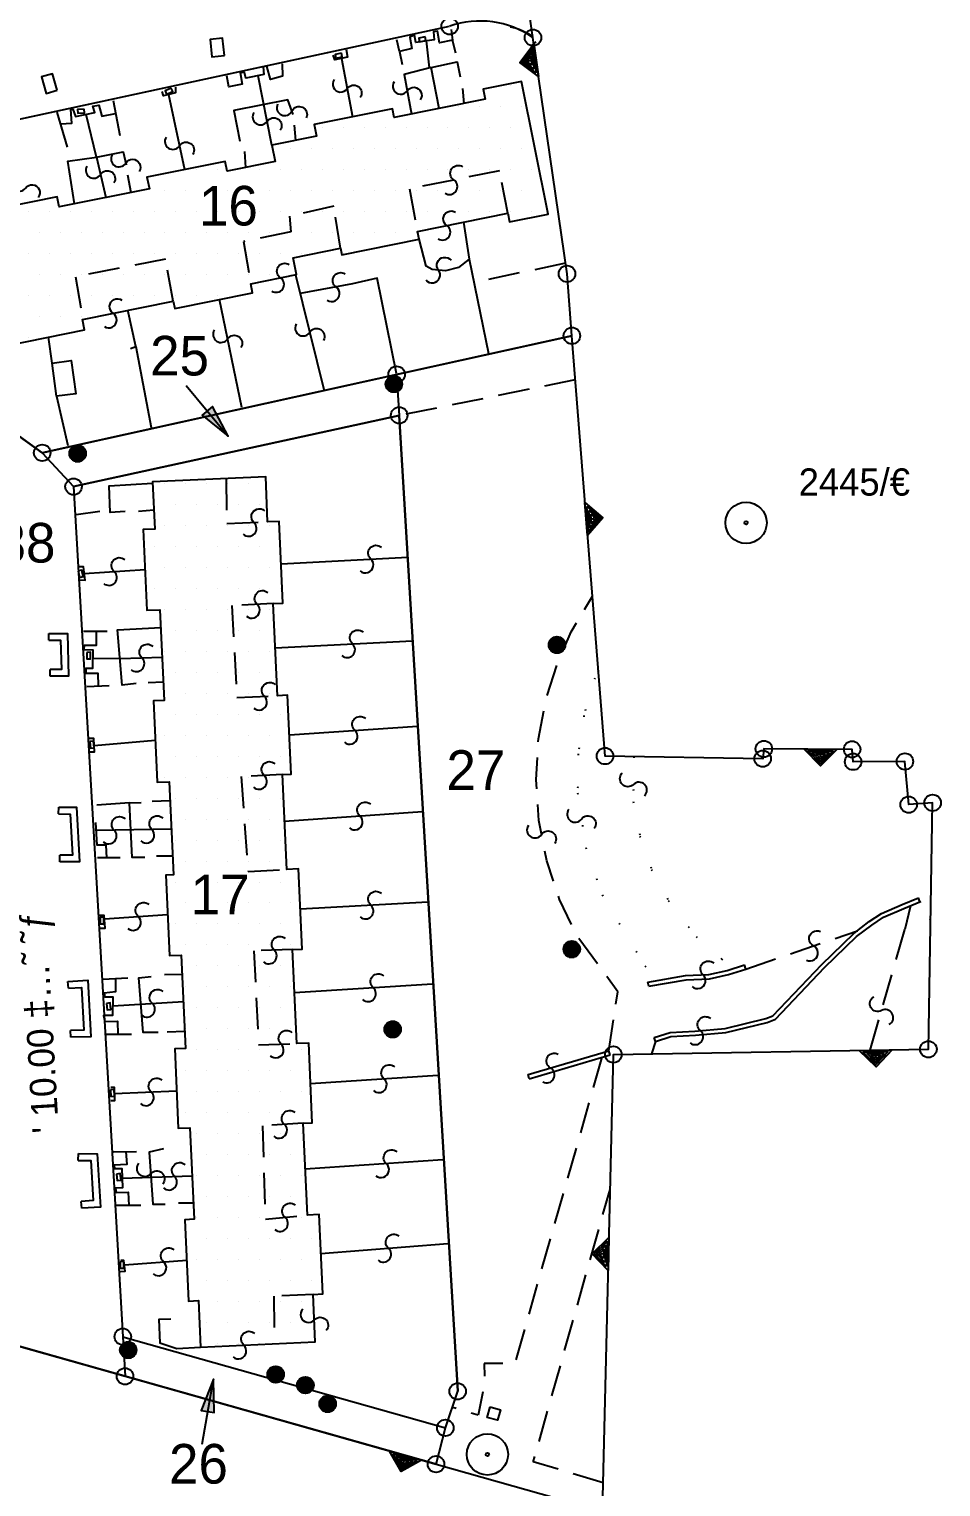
# Model space of a CAD drawing. Extents: x 160399 to 161261, y 619805 to 620526.
# Drawn here: x 160904.5 to 160973.5, y 620050.8 to 620161.2 of the extents above; entities that cross this region are included whole.
import ezdxf
from ezdxf.enums import TextEntityAlignment as Align

# ---------------------------------------------------------------- set-up
doc = ezdxf.new("R2010")
doc.units = 0
doc.header["$LTSCALE"] = 0.375
doc.header["$MEASUREMENT"] = 0
doc.linetypes.add('DOT', pattern=[6.35, 0, -6.35])
doc.linetypes.add('HIDDEN', pattern=[9.525, 6.35, -3.175])
doc.layers.get('0').update_dxf_attribs({"linetype": 'CONTINUOUS'})
for name, color, linetype in [('FNCP002', 251, 'CONTINUOUS'), ('NUMLOT', 1, 'CONTINUOUS'), ('PCLP001', 7, 'CONTINUOUS'), ('PCLP004', 7, 'CONTINUOUS'), ('PCLS001', 2, 'CONTINUOUS'), ('PCLS002', 2, 'CONTINUOUS'), ('PH-BLDH001', 3, 'CONTINUOUS'), ('PH-BLDP001', 3, 'CONTINUOUS'), ('PH-BLDP008', 3, 'CONTINUOUS'), ('PH-BLDP030', 3, 'HIDDEN'), ('PH-BORP000', 3, 'DOT'), ('PH-FNCP000', 3, 'CONTINUOUS'), ('PH-FNCP006', 3, 'CONTINUOUS'), ('PH-FNCP007', 3, 'CONTINUOUS'), ('PH-LGTS008', 3, 'CONTINUOUS'), ('PH-PHNS006', 3, 'CONTINUOUS'), ('PH-RODP023', 3, 'HIDDEN'), ('PH-RODP026', 3, 'HIDDEN'), ('PH-TREP000', 3, 'CONTINUOUS'), ('RODS001', 7, 'CONTINUOUS'), ('SRVS002', 6, 'CONTINUOUS'), ('SRVS007', 2, 'CONTINUOUS'), ('UD_PCLS008', 11, 'CONTINUOUS')]:
    doc.layers.add(name, color=color, linetype=linetype)
doc.styles.add('HEBTXT', font='hebtxt')

# ---------------------------------------------------------------- blocks, each defined once
blk = doc.blocks.new('*X21')
at = {"color": 0}
for p, q in [((160942.3375, 620156.875), (160942.3375, 620156.875)), ((160938.36875, 620155.2875), (160938.36875, 620155.2875)), ((160939.95625, 620155.2875), (160939.95625, 620155.2875)), ((160941.54375, 620155.2875), (160941.54375, 620155.2875)), ((160943.13125, 620155.2875), (160943.13125, 620155.2875)), ((160928.05, 620153.7), (160928.05, 620153.7)), ((160929.6375, 620153.7), (160929.6375, 620153.7)), ((160931.225, 620153.7), (160931.225, 620153.7)), ((160932.8125, 620153.7), (160932.8125, 620153.7)), ((160934.4, 620153.7), (160934.4, 620153.7)), ((160935.9875, 620153.7), (160935.9875, 620153.7)), ((160937.575, 620153.7), (160937.575, 620153.7)), ((160939.1625, 620153.7), (160939.1625, 620153.7)), ((160940.75, 620153.7), (160940.75, 620153.7)), ((160942.3375, 620153.7), (160942.3375, 620153.7)), ((160925.66875, 620152.1125), (160925.66875, 620152.1125)), ((160927.25625, 620152.1125), (160927.25625, 620152.1125)), ((160928.84375, 620152.1125), (160928.84375, 620152.1125)), ((160930.43125, 620152.1125), (160930.43125, 620152.1125)), ((160932.01875, 620152.1125), (160932.01875, 620152.1125)), ((160933.60625, 620152.1125), (160933.60625, 620152.1125)), ((160935.19375, 620152.1125), (160935.19375, 620152.1125)), ((160936.78125, 620152.1125), (160936.78125, 620152.1125)), ((160938.36875, 620152.1125), (160938.36875, 620152.1125)), ((160939.95625, 620152.1125), (160939.95625, 620152.1125)), ((160941.54375, 620152.1125), (160941.54375, 620152.1125)), ((160943.13125, 620152.1125), (160943.13125, 620152.1125)), ((160918.525, 620150.525), (160918.525, 620150.525)), ((160920.1125, 620150.525), (160920.1125, 620150.525)), ((160921.7, 620150.525), (160921.7, 620150.525)), ((160923.2875, 620150.525), (160923.2875, 620150.525)), ((160924.875, 620150.525), (160924.875, 620150.525)), ((160926.4625, 620150.525), (160926.4625, 620150.525)), ((160928.05, 620150.525), (160928.05, 620150.525)), ((160929.6375, 620150.525), (160929.6375, 620150.525)), ((160931.225, 620150.525), (160931.225, 620150.525)), ((160932.8125, 620150.525), (160932.8125, 620150.525)), ((160934.4, 620150.525), (160934.4, 620150.525)), ((160935.9875, 620150.525), (160935.9875, 620150.525)), ((160937.575, 620150.525), (160937.575, 620150.525)), ((160939.1625, 620150.525), (160939.1625, 620150.525)), ((160940.75, 620150.525), (160940.75, 620150.525)), ((160942.3375, 620150.525), (160942.3375, 620150.525)), ((160943.925, 620150.525), (160943.925, 620150.525)), ((160914.55625, 620148.9375), (160914.55625, 620148.9375)), ((160916.14375, 620148.9375), (160916.14375, 620148.9375)), ((160917.73125, 620148.9375), (160917.73125, 620148.9375)), ((160919.31875, 620148.9375), (160919.31875, 620148.9375)), ((160920.90625, 620148.9375), (160920.90625, 620148.9375)), ((160922.49375, 620148.9375), (160922.49375, 620148.9375)), ((160924.08125, 620148.9375), (160924.08125, 620148.9375)), ((160925.66875, 620148.9375), (160925.66875, 620148.9375)), ((160927.25625, 620148.9375), (160927.25625, 620148.9375)), ((160928.84375, 620148.9375), (160928.84375, 620148.9375)), ((160930.43125, 620148.9375), (160930.43125, 620148.9375)), ((160932.01875, 620148.9375), (160932.01875, 620148.9375)), ((160933.60625, 620148.9375), (160933.60625, 620148.9375)), ((160935.19375, 620148.9375), (160935.19375, 620148.9375)), ((160936.78125, 620148.9375), (160936.78125, 620148.9375)), ((160938.36875, 620148.9375), (160938.36875, 620148.9375)), ((160939.95625, 620148.9375), (160939.95625, 620148.9375)), ((160941.54375, 620148.9375), (160941.54375, 620148.9375)), ((160943.13125, 620148.9375), (160943.13125, 620148.9375)), ((160944.71875, 620148.9375), (160944.71875, 620148.9375)), ((160902.65, 620147.35), (160902.65, 620147.35)), ((160904.2375, 620147.35), (160904.2375, 620147.35)), ((160905.825, 620147.35), (160905.825, 620147.35)), ((160907.4125, 620147.35), (160907.4125, 620147.35)), ((160909, 620147.35), (160909, 620147.35)), ((160910.5875, 620147.35), (160910.5875, 620147.35)), ((160912.175, 620147.35), (160912.175, 620147.35)), ((160913.7625, 620147.35), (160913.7625, 620147.35)), ((160915.35, 620147.35), (160915.35, 620147.35)), ((160916.9375, 620147.35), (160916.9375, 620147.35)), ((160918.525, 620147.35), (160918.525, 620147.35)), ((160920.1125, 620147.35), (160920.1125, 620147.35)), ((160921.7, 620147.35), (160921.7, 620147.35)), ((160923.2875, 620147.35), (160923.2875, 620147.35)), ((160924.875, 620147.35), (160924.875, 620147.35)), ((160926.4625, 620147.35), (160926.4625, 620147.35)), ((160928.05, 620147.35), (160928.05, 620147.35)), ((160929.6375, 620147.35), (160929.6375, 620147.35)), ((160931.225, 620147.35), (160931.225, 620147.35)), ((160932.8125, 620147.35), (160932.8125, 620147.35)), ((160934.4, 620147.35), (160934.4, 620147.35)), ((160935.9875, 620147.35), (160935.9875, 620147.35)), ((160937.575, 620147.35), (160937.575, 620147.35)), ((160939.1625, 620147.35), (160939.1625, 620147.35)), ((160940.75, 620147.35), (160940.75, 620147.35)), ((160942.3375, 620147.35), (160942.3375, 620147.35)), ((160943.925, 620147.35), (160943.925, 620147.35)), ((160900.26875, 620145.7625), (160900.26875, 620145.7625)), ((160901.85625, 620145.7625), (160901.85625, 620145.7625)), ((160903.44375, 620145.7625), (160903.44375, 620145.7625)), ((160905.03125, 620145.7625), (160905.03125, 620145.7625)), ((160906.61875, 620145.7625), (160906.61875, 620145.7625)), ((160908.20625, 620145.7625), (160908.20625, 620145.7625)), ((160909.79375, 620145.7625), (160909.79375, 620145.7625)), ((160911.38125, 620145.7625), (160911.38125, 620145.7625)), ((160912.96875, 620145.7625), (160912.96875, 620145.7625)), ((160914.55625, 620145.7625), (160914.55625, 620145.7625)), ((160916.14375, 620145.7625), (160916.14375, 620145.7625)), ((160917.73125, 620145.7625), (160917.73125, 620145.7625)), ((160919.31875, 620145.7625), (160919.31875, 620145.7625)), ((160920.90625, 620145.7625), (160920.90625, 620145.7625)), ((160922.49375, 620145.7625), (160922.49375, 620145.7625)), ((160924.08125, 620145.7625), (160924.08125, 620145.7625)), ((160925.66875, 620145.7625), (160925.66875, 620145.7625)), ((160927.25625, 620145.7625), (160927.25625, 620145.7625)), ((160928.84375, 620145.7625), (160928.84375, 620145.7625)), ((160930.43125, 620145.7625), (160930.43125, 620145.7625)), ((160932.01875, 620145.7625), (160932.01875, 620145.7625)), ((160933.60625, 620145.7625), (160933.60625, 620145.7625)), ((160935.19375, 620145.7625), (160935.19375, 620145.7625)), ((160899.475, 620144.175), (160899.475, 620144.175)), ((160901.0625, 620144.175), (160901.0625, 620144.175)), ((160902.65, 620144.175), (160902.65, 620144.175)), ((160904.2375, 620144.175), (160904.2375, 620144.175)), ((160905.825, 620144.175), (160905.825, 620144.175)), ((160907.4125, 620144.175), (160907.4125, 620144.175)), ((160909, 620144.175), (160909, 620144.175)), ((160910.5875, 620144.175), (160910.5875, 620144.175)), ((160912.175, 620144.175), (160912.175, 620144.175)), ((160913.7625, 620144.175), (160913.7625, 620144.175)), ((160915.35, 620144.175), (160915.35, 620144.175)), ((160916.9375, 620144.175), (160916.9375, 620144.175)), ((160918.525, 620144.175), (160918.525, 620144.175)), ((160920.1125, 620144.175), (160920.1125, 620144.175)), ((160921.7, 620144.175), (160921.7, 620144.175)), ((160923.2875, 620144.175), (160923.2875, 620144.175)), ((160924.875, 620144.175), (160924.875, 620144.175)), ((160926.4625, 620144.175), (160926.4625, 620144.175)), ((160929.6375, 620144.175), (160929.6375, 620144.175)), ((160900.26875, 620142.5875), (160900.26875, 620142.5875)), ((160901.85625, 620142.5875), (160901.85625, 620142.5875)), ((160903.44375, 620142.5875), (160903.44375, 620142.5875)), ((160905.03125, 620142.5875), (160905.03125, 620142.5875)), ((160906.61875, 620142.5875), (160906.61875, 620142.5875)), ((160908.20625, 620142.5875), (160908.20625, 620142.5875)), ((160909.79375, 620142.5875), (160909.79375, 620142.5875)), ((160911.38125, 620142.5875), (160911.38125, 620142.5875)), ((160912.96875, 620142.5875), (160912.96875, 620142.5875)), ((160914.55625, 620142.5875), (160914.55625, 620142.5875)), ((160916.14375, 620142.5875), (160916.14375, 620142.5875)), ((160917.73125, 620142.5875), (160917.73125, 620142.5875)), ((160919.31875, 620142.5875), (160919.31875, 620142.5875)), ((160920.90625, 620142.5875), (160920.90625, 620142.5875)), ((160922.49375, 620142.5875), (160922.49375, 620142.5875)), ((160924.08125, 620142.5875), (160924.08125, 620142.5875)), ((160925.66875, 620142.5875), (160925.66875, 620142.5875)), ((160901.0625, 620141), (160901.0625, 620141)), ((160902.65, 620141), (160902.65, 620141)), ((160904.2375, 620141), (160904.2375, 620141)), ((160905.825, 620141), (160905.825, 620141)), ((160907.4125, 620141), (160907.4125, 620141)), ((160909, 620141), (160909, 620141)), ((160910.5875, 620141), (160910.5875, 620141)), ((160912.175, 620141), (160912.175, 620141)), ((160913.7625, 620141), (160913.7625, 620141)), ((160915.35, 620141), (160915.35, 620141)), ((160916.9375, 620141), (160916.9375, 620141)), ((160918.525, 620141), (160918.525, 620141)), ((160920.1125, 620141), (160920.1125, 620141)), ((160921.7, 620141), (160921.7, 620141)), ((160900.26875, 620139.4125), (160900.26875, 620139.4125)), ((160901.85625, 620139.4125), (160901.85625, 620139.4125)), ((160903.44375, 620139.4125), (160903.44375, 620139.4125)), ((160905.03125, 620139.4125), (160905.03125, 620139.4125)), ((160906.61875, 620139.4125), (160906.61875, 620139.4125)), ((160908.20625, 620139.4125), (160908.20625, 620139.4125)), ((160909.79375, 620139.4125), (160909.79375, 620139.4125)), ((160901.0625, 620137.825), (160901.0625, 620137.825)), ((160902.65, 620137.825), (160902.65, 620137.825)), ((160904.2375, 620137.825), (160904.2375, 620137.825)), ((160905.825, 620137.825), (160905.825, 620137.825))]:
    blk.add_line(p, q, dxfattribs=at)
blk = doc.blocks.new('*X20')
at = {"color": 0}
for p, q in [((160916.14375, 620126.7125), (160916.14375, 620126.7125)), ((160917.73125, 620126.7125), (160917.73125, 620126.7125)), ((160919.31875, 620126.7125), (160919.31875, 620126.7125)), ((160920.90625, 620126.7125), (160920.90625, 620126.7125)), ((160922.49375, 620126.7125), (160922.49375, 620126.7125)), ((160915.35, 620125.125), (160915.35, 620125.125)), ((160916.9375, 620125.125), (160916.9375, 620125.125)), ((160918.525, 620125.125), (160918.525, 620125.125)), ((160920.1125, 620125.125), (160920.1125, 620125.125)), ((160921.7, 620125.125), (160921.7, 620125.125)), ((160923.2875, 620125.125), (160923.2875, 620125.125)), ((160916.14375, 620123.5375), (160916.14375, 620123.5375)), ((160917.73125, 620123.5375), (160917.73125, 620123.5375)), ((160919.31875, 620123.5375), (160919.31875, 620123.5375)), ((160920.90625, 620123.5375), (160920.90625, 620123.5375)), ((160922.49375, 620123.5375), (160922.49375, 620123.5375)), ((160924.08125, 620123.5375), (160924.08125, 620123.5375)), ((160915.35, 620121.95), (160915.35, 620121.95)), ((160916.9375, 620121.95), (160916.9375, 620121.95)), ((160918.525, 620121.95), (160918.525, 620121.95)), ((160920.1125, 620121.95), (160920.1125, 620121.95)), ((160921.7, 620121.95), (160921.7, 620121.95)), ((160923.2875, 620121.95), (160923.2875, 620121.95)), ((160924.875, 620121.95), (160924.875, 620121.95)), ((160916.14375, 620120.3625), (160916.14375, 620120.3625)), ((160917.73125, 620120.3625), (160917.73125, 620120.3625)), ((160919.31875, 620120.3625), (160919.31875, 620120.3625)), ((160920.90625, 620120.3625), (160920.90625, 620120.3625)), ((160922.49375, 620120.3625), (160922.49375, 620120.3625)), ((160924.08125, 620120.3625), (160924.08125, 620120.3625)), ((160915.35, 620118.775), (160915.35, 620118.775)), ((160916.9375, 620118.775), (160916.9375, 620118.775)), ((160918.525, 620118.775), (160918.525, 620118.775)), ((160920.1125, 620118.775), (160920.1125, 620118.775)), ((160921.7, 620118.775), (160921.7, 620118.775)), ((160923.2875, 620118.775), (160923.2875, 620118.775)), ((160924.875, 620118.775), (160924.875, 620118.775)), ((160916.14375, 620117.1875), (160916.14375, 620117.1875)), ((160917.73125, 620117.1875), (160917.73125, 620117.1875)), ((160919.31875, 620117.1875), (160919.31875, 620117.1875)), ((160920.90625, 620117.1875), (160920.90625, 620117.1875)), ((160922.49375, 620117.1875), (160922.49375, 620117.1875)), ((160924.08125, 620117.1875), (160924.08125, 620117.1875)), ((160916.9375, 620115.6), (160916.9375, 620115.6)), ((160918.525, 620115.6), (160918.525, 620115.6)), ((160920.1125, 620115.6), (160920.1125, 620115.6)), ((160921.7, 620115.6), (160921.7, 620115.6)), ((160923.2875, 620115.6), (160923.2875, 620115.6)), ((160916.14375, 620114.0125), (160916.14375, 620114.0125)), ((160917.73125, 620114.0125), (160917.73125, 620114.0125)), ((160919.31875, 620114.0125), (160919.31875, 620114.0125)), ((160920.90625, 620114.0125), (160920.90625, 620114.0125)), ((160922.49375, 620114.0125), (160922.49375, 620114.0125)), ((160924.08125, 620114.0125), (160924.08125, 620114.0125)), ((160916.9375, 620112.425), (160916.9375, 620112.425)), ((160918.525, 620112.425), (160918.525, 620112.425)), ((160920.1125, 620112.425), (160920.1125, 620112.425)), ((160921.7, 620112.425), (160921.7, 620112.425)), ((160923.2875, 620112.425), (160923.2875, 620112.425)), ((160916.14375, 620110.8375), (160916.14375, 620110.8375)), ((160917.73125, 620110.8375), (160917.73125, 620110.8375)), ((160919.31875, 620110.8375), (160919.31875, 620110.8375)), ((160920.90625, 620110.8375), (160920.90625, 620110.8375)), ((160922.49375, 620110.8375), (160922.49375, 620110.8375)), ((160924.08125, 620110.8375), (160924.08125, 620110.8375)), ((160915.35, 620109.25), (160915.35, 620109.25)), ((160916.9375, 620109.25), (160916.9375, 620109.25)), ((160918.525, 620109.25), (160918.525, 620109.25)), ((160920.1125, 620109.25), (160920.1125, 620109.25)), ((160921.7, 620109.25), (160921.7, 620109.25)), ((160923.2875, 620109.25), (160923.2875, 620109.25)), ((160924.875, 620109.25), (160924.875, 620109.25)), ((160916.14375, 620107.6625), (160916.14375, 620107.6625)), ((160917.73125, 620107.6625), (160917.73125, 620107.6625)), ((160919.31875, 620107.6625), (160919.31875, 620107.6625)), ((160920.90625, 620107.6625), (160920.90625, 620107.6625)), ((160922.49375, 620107.6625), (160922.49375, 620107.6625)), ((160924.08125, 620107.6625), (160924.08125, 620107.6625)), ((160916.9375, 620106.075), (160916.9375, 620106.075)), ((160918.525, 620106.075), (160918.525, 620106.075)), ((160920.1125, 620106.075), (160920.1125, 620106.075)), ((160921.7, 620106.075), (160921.7, 620106.075)), ((160923.2875, 620106.075), (160923.2875, 620106.075)), ((160924.875, 620106.075), (160924.875, 620106.075)), ((160916.14375, 620104.4875), (160916.14375, 620104.4875)), ((160917.73125, 620104.4875), (160917.73125, 620104.4875)), ((160919.31875, 620104.4875), (160919.31875, 620104.4875)), ((160920.90625, 620104.4875), (160920.90625, 620104.4875)), ((160922.49375, 620104.4875), (160922.49375, 620104.4875)), ((160924.08125, 620104.4875), (160924.08125, 620104.4875)), ((160916.9375, 620102.9), (160916.9375, 620102.9)), ((160918.525, 620102.9), (160918.525, 620102.9)), ((160920.1125, 620102.9), (160920.1125, 620102.9)), ((160921.7, 620102.9), (160921.7, 620102.9)), ((160923.2875, 620102.9), (160923.2875, 620102.9)), ((160924.875, 620102.9), (160924.875, 620102.9)), ((160917.73125, 620101.3125), (160917.73125, 620101.3125)), ((160919.31875, 620101.3125), (160919.31875, 620101.3125)), ((160920.90625, 620101.3125), (160920.90625, 620101.3125)), ((160922.49375, 620101.3125), (160922.49375, 620101.3125)), ((160924.08125, 620101.3125), (160924.08125, 620101.3125)), ((160916.9375, 620099.725), (160916.9375, 620099.725)), ((160918.525, 620099.725), (160918.525, 620099.725)), ((160920.1125, 620099.725), (160920.1125, 620099.725)), ((160921.7, 620099.725), (160921.7, 620099.725)), ((160923.2875, 620099.725), (160923.2875, 620099.725)), ((160924.875, 620099.725), (160924.875, 620099.725)), ((160917.73125, 620098.1375), (160917.73125, 620098.1375)), ((160919.31875, 620098.1375), (160919.31875, 620098.1375)), ((160920.90625, 620098.1375), (160920.90625, 620098.1375)), ((160922.49375, 620098.1375), (160922.49375, 620098.1375)), ((160924.08125, 620098.1375), (160924.08125, 620098.1375)), ((160916.9375, 620096.55), (160916.9375, 620096.55)), ((160918.525, 620096.55), (160918.525, 620096.55)), ((160920.1125, 620096.55), (160920.1125, 620096.55)), ((160921.7, 620096.55), (160921.7, 620096.55)), ((160923.2875, 620096.55), (160923.2875, 620096.55)), ((160924.875, 620096.55), (160924.875, 620096.55)), ((160917.73125, 620094.9625), (160917.73125, 620094.9625)), ((160919.31875, 620094.9625), (160919.31875, 620094.9625)), ((160920.90625, 620094.9625), (160920.90625, 620094.9625)), ((160922.49375, 620094.9625), (160922.49375, 620094.9625)), ((160924.08125, 620094.9625), (160924.08125, 620094.9625)), ((160925.66875, 620094.9625), (160925.66875, 620094.9625)), ((160916.9375, 620093.375), (160916.9375, 620093.375)), ((160918.525, 620093.375), (160918.525, 620093.375)), ((160920.1125, 620093.375), (160920.1125, 620093.375)), ((160921.7, 620093.375), (160921.7, 620093.375)), ((160923.2875, 620093.375), (160923.2875, 620093.375)), ((160924.875, 620093.375), (160924.875, 620093.375)), ((160917.73125, 620091.7875), (160917.73125, 620091.7875)), ((160919.31875, 620091.7875), (160919.31875, 620091.7875)), ((160920.90625, 620091.7875), (160920.90625, 620091.7875)), ((160922.49375, 620091.7875), (160922.49375, 620091.7875)), ((160924.08125, 620091.7875), (160924.08125, 620091.7875)), ((160925.66875, 620091.7875), (160925.66875, 620091.7875)), ((160918.525, 620090.2), (160918.525, 620090.2)), ((160920.1125, 620090.2), (160920.1125, 620090.2)), ((160921.7, 620090.2), (160921.7, 620090.2)), ((160923.2875, 620090.2), (160923.2875, 620090.2)), ((160924.875, 620090.2), (160924.875, 620090.2)), ((160917.73125, 620088.6125), (160917.73125, 620088.6125)), ((160919.31875, 620088.6125), (160919.31875, 620088.6125)), ((160920.90625, 620088.6125), (160920.90625, 620088.6125)), ((160922.49375, 620088.6125), (160922.49375, 620088.6125)), ((160924.08125, 620088.6125), (160924.08125, 620088.6125)), ((160925.66875, 620088.6125), (160925.66875, 620088.6125)), ((160918.525, 620087.025), (160918.525, 620087.025)), ((160920.1125, 620087.025), (160920.1125, 620087.025)), ((160921.7, 620087.025), (160921.7, 620087.025)), ((160923.2875, 620087.025), (160923.2875, 620087.025)), ((160924.875, 620087.025), (160924.875, 620087.025)), ((160917.73125, 620085.4375), (160917.73125, 620085.4375)), ((160919.31875, 620085.4375), (160919.31875, 620085.4375)), ((160920.90625, 620085.4375), (160920.90625, 620085.4375)), ((160922.49375, 620085.4375), (160922.49375, 620085.4375)), ((160924.08125, 620085.4375), (160924.08125, 620085.4375)), ((160925.66875, 620085.4375), (160925.66875, 620085.4375)), ((160916.9375, 620083.85), (160916.9375, 620083.85)), ((160918.525, 620083.85), (160918.525, 620083.85)), ((160920.1125, 620083.85), (160920.1125, 620083.85)), ((160921.7, 620083.85), (160921.7, 620083.85)), ((160923.2875, 620083.85), (160923.2875, 620083.85)), ((160924.875, 620083.85), (160924.875, 620083.85)), ((160926.4625, 620083.85), (160926.4625, 620083.85)), ((160917.73125, 620082.2625), (160917.73125, 620082.2625)), ((160919.31875, 620082.2625), (160919.31875, 620082.2625)), ((160920.90625, 620082.2625), (160920.90625, 620082.2625)), ((160922.49375, 620082.2625), (160922.49375, 620082.2625)), ((160924.08125, 620082.2625), (160924.08125, 620082.2625)), ((160925.66875, 620082.2625), (160925.66875, 620082.2625)), ((160918.525, 620080.675), (160918.525, 620080.675)), ((160920.1125, 620080.675), (160920.1125, 620080.675)), ((160921.7, 620080.675), (160921.7, 620080.675)), ((160923.2875, 620080.675), (160923.2875, 620080.675)), ((160924.875, 620080.675), (160924.875, 620080.675)), ((160926.4625, 620080.675), (160926.4625, 620080.675)), ((160917.73125, 620079.0875), (160917.73125, 620079.0875)), ((160919.31875, 620079.0875), (160919.31875, 620079.0875)), ((160920.90625, 620079.0875), (160920.90625, 620079.0875)), ((160922.49375, 620079.0875), (160922.49375, 620079.0875)), ((160924.08125, 620079.0875), (160924.08125, 620079.0875)), ((160925.66875, 620079.0875), (160925.66875, 620079.0875)), ((160927.25625, 620079.0875), (160927.25625, 620079.0875)), ((160918.525, 620077.5), (160918.525, 620077.5)), ((160920.1125, 620077.5), (160920.1125, 620077.5)), ((160921.7, 620077.5), (160921.7, 620077.5)), ((160923.2875, 620077.5), (160923.2875, 620077.5)), ((160924.875, 620077.5), (160924.875, 620077.5)), ((160926.4625, 620077.5), (160926.4625, 620077.5)), ((160919.31875, 620075.9125), (160919.31875, 620075.9125)), ((160920.90625, 620075.9125), (160920.90625, 620075.9125)), ((160922.49375, 620075.9125), (160922.49375, 620075.9125)), ((160924.08125, 620075.9125), (160924.08125, 620075.9125)), ((160925.66875, 620075.9125), (160925.66875, 620075.9125)), ((160918.525, 620074.325), (160918.525, 620074.325)), ((160920.1125, 620074.325), (160920.1125, 620074.325)), ((160921.7, 620074.325), (160921.7, 620074.325)), ((160923.2875, 620074.325), (160923.2875, 620074.325)), ((160924.875, 620074.325), (160924.875, 620074.325)), ((160926.4625, 620074.325), (160926.4625, 620074.325)), ((160919.31875, 620072.7375), (160919.31875, 620072.7375)), ((160920.90625, 620072.7375), (160920.90625, 620072.7375)), ((160922.49375, 620072.7375), (160922.49375, 620072.7375)), ((160924.08125, 620072.7375), (160924.08125, 620072.7375)), ((160925.66875, 620072.7375), (160925.66875, 620072.7375)), ((160918.525, 620071.15), (160918.525, 620071.15)), ((160920.1125, 620071.15), (160920.1125, 620071.15)), ((160921.7, 620071.15), (160921.7, 620071.15)), ((160923.2875, 620071.15), (160923.2875, 620071.15)), ((160924.875, 620071.15), (160924.875, 620071.15)), ((160926.4625, 620071.15), (160926.4625, 620071.15)), ((160917.73125, 620069.5625), (160917.73125, 620069.5625)), ((160919.31875, 620069.5625), (160919.31875, 620069.5625)), ((160920.90625, 620069.5625), (160920.90625, 620069.5625)), ((160922.49375, 620069.5625), (160922.49375, 620069.5625)), ((160924.08125, 620069.5625), (160924.08125, 620069.5625)), ((160925.66875, 620069.5625), (160925.66875, 620069.5625)), ((160927.25625, 620069.5625), (160927.25625, 620069.5625)), ((160918.525, 620067.975), (160918.525, 620067.975)), ((160920.1125, 620067.975), (160920.1125, 620067.975)), ((160921.7, 620067.975), (160921.7, 620067.975)), ((160923.2875, 620067.975), (160923.2875, 620067.975)), ((160924.875, 620067.975), (160924.875, 620067.975)), ((160926.4625, 620067.975), (160926.4625, 620067.975)), ((160919.31875, 620066.3875), (160919.31875, 620066.3875)), ((160920.90625, 620066.3875), (160920.90625, 620066.3875)), ((160922.49375, 620066.3875), (160922.49375, 620066.3875)), ((160924.08125, 620066.3875), (160924.08125, 620066.3875)), ((160925.66875, 620066.3875), (160925.66875, 620066.3875)), ((160927.25625, 620066.3875), (160927.25625, 620066.3875)), ((160920.1125, 620064.8), (160920.1125, 620064.8)), ((160921.7, 620064.8), (160921.7, 620064.8)), ((160923.2875, 620064.8), (160923.2875, 620064.8)), ((160924.875, 620064.8), (160924.875, 620064.8)), ((160926.4625, 620064.8), (160926.4625, 620064.8)), ((160919.31875, 620063.2125), (160919.31875, 620063.2125)), ((160920.90625, 620063.2125), (160920.90625, 620063.2125)), ((160922.49375, 620063.2125), (160922.49375, 620063.2125)), ((160924.08125, 620063.2125), (160924.08125, 620063.2125)), ((160925.66875, 620063.2125), (160925.66875, 620063.2125)), ((160927.25625, 620063.2125), (160927.25625, 620063.2125)), ((160920.1125, 620061.625), (160920.1125, 620061.625)), ((160921.7, 620061.625), (160921.7, 620061.625)), ((160923.2875, 620061.625), (160923.2875, 620061.625)), ((160924.875, 620061.625), (160924.875, 620061.625))]:
    blk.add_line(p, q, dxfattribs=at)
blk = doc.blocks.new('PHNS006')
at = {"layer": 'PH-PHNS006', "flags": 128}
blk.add_lwpolyline([(-0.5, -0.3125), (0.5, -0.3125), (0.5, 0.25), (-0.5, 0.25), (-0.5, -0.3125)], dxfattribs=at)
blk = doc.blocks.new('*X10')
at = {"color": 0}
for p, q in [((-0.5, 0), (0.5, 0)), ((-0.499, 0.032), (0.499, 0.032)), ((-0.496, 0.064), (0.496, 0.064)), ((-0.491, 0.095), (0.491, 0.095)), ((-0.484, 0.127), (0.484, 0.127)), ((-0.474, 0.159), (0.474, 0.159)), ((-0.462, 0.191), (0.462, 0.191)), ((-0.448, 0.222), (0.448, 0.222)), ((-0.431, 0.254), (0.431, 0.254)), ((-0.41, 0.286), (0.41, 0.286)), ((-0.386, 0.318), (0.386, 0.318)), ((-0.358, 0.349), (0.358, 0.349)), ((-0.324, 0.381), (0.324, 0.381)), ((-0.282, 0.413), (0.282, 0.413)), ((-0.229, 0.445), (0.229, 0.445)), ((-0.152, 0.476), (0.152, 0.476)), ((-0.499, -0.032), (0.499, -0.032)), ((-0.496, -0.064), (0.496, -0.064)), ((-0.491, -0.095), (0.491, -0.095)), ((-0.484, -0.127), (0.484, -0.127)), ((-0.474, -0.159), (0.474, -0.159)), ((-0.462, -0.191), (0.462, -0.191)), ((-0.448, -0.222), (0.448, -0.222)), ((-0.431, -0.254), (0.431, -0.254)), ((-0.41, -0.286), (0.41, -0.286)), ((-0.386, -0.318), (0.386, -0.318)), ((-0.358, -0.349), (0.358, -0.349)), ((-0.324, -0.381), (0.324, -0.381)), ((-0.282, -0.413), (0.282, -0.413)), ((-0.229, -0.445), (0.229, -0.445)), ((-0.152, -0.476), (0.152, -0.476))]:
    blk.add_line(p, q, dxfattribs=at)
blk = doc.blocks.new('LGTS008')
blk.add_circle((0, 0), 0.5)
blk.add_blockref('*X10', (0, 0))
at = {"style": 'HEBTXT', "flags": 8}
blk.add_attdef('DESC', text='', height=1.5, dxfattribs=at).set_placement((-3.815, -0.648), align=Align.CENTER)
at = {"style": 'HEBTXT', "flags": 9}
blk.add_attdef('ID', (0, -2.843), '', height=1.5, dxfattribs=at)
blk = doc.blocks.new('PCLS010')
blk.add_lwpolyline([(0.75, 0), (5.75, 0), (3.25, 0.5), (3.25, -0.5), (5.75, 0)])
blk.add_solid([(3.25, -0.5), (3.25, 0.5), (5.75, 0)])
blk = doc.blocks.new('SRVS002')
for radius in [1.25, 0.1]:
    blk.add_circle((0, 0), radius)
blk = doc.blocks.new('PCLS002')
blk.add_lwpolyline([(-0.85, -0.85, 1), (0, 0, -1), (0.85, 0.85, -1)], format="xyb")
blk = doc.blocks.new('PCLS008')
at = {"style": 'HEBTXT', "flags": 1}
blk.add_attdef('CAPTION', text='', height=1.5, dxfattribs=at).set_placement((-0.165, -14.191), align=Align.CENTER)
blk = doc.blocks.new('SRVS007')
blk.add_circle((0, 0), 0.5)
at = {"style": 'HEBTXT'}
blk.add_attdef('NAME', text='', height=1.8, dxfattribs=at).set_placement((-0.011, -2.996), align=Align.CENTER)
for tag, flags, p in [('KIND', 1, (0, -6.042, -0.001)), ('HEIGHT', 1, (0, -8, -0.001)), ('SOURCE-CODE', 9, (0, -9.958, -0.001)), ('MARK-CODE', 9, (0, -11.916, -0.001))]:
    blk.add_attdef(tag, text='', height=1.8, dxfattribs=dict(at, flags=flags)).set_placement(p, align=Align.CENTER)
blk = doc.blocks.new('SU93_41R')
for points in [[(1, 0), (0, -1), (-1, 0)], [(0.759, -0.1), (0, -0.859), (-0.759, -0.1)], [(0.517, -0.2), (0, -0.717), (-0.517, -0.2)], [(0.276, -0.3), (0, -0.576), (-0.276, -0.3)], [(0.034, -0.4), (0, -0.434), (-0.034, -0.4)]]:
    blk.add_lwpolyline(points, close=True)
blk = doc.blocks.new('SU93_41L')
for points in [[(-1, 0), (0, 1), (1, 0)], [(-0.759, 0.1), (0, 0.859), (0.759, 0.1)], [(-0.517, 0.2), (0, 0.717), (0.517, 0.2)], [(-0.276, 0.3), (0, 0.576), (0.276, 0.3)], [(-0.034, 0.4), (0, 0.434), (0.034, 0.4)]]:
    blk.add_lwpolyline(points, close=True)
blk = doc.blocks.new('RODS001')
blk.add_circle((0, 0), 0.001)

msp = doc.modelspace()

# ---------------------------------------------------------------- linework, layer by layer
at = {"layer": 'FNCP002', "flags": 128}
for points in [[(160901.83, 620153.95), (160936.33, 620161.39, -0.095924)], [(160940.92, 620161.36, -0.109019), (160942.63, 620160.61, -0.109019)], [(160935.3, 620052.47), (160901.54, 620062.02), (160898.17, 620122.19), (160882.82, 620132.82, 0.233875)]]:
    msp.add_lwpolyline(points, format="xyb", dxfattribs=at)
for points in [[(160945.59, 620137.95), (160905.48, 620129.08), (160890.1, 620140.13)], [(160932.51, 620131.92), (160907.85, 620126.52), (160911.58, 620062.13), (160936.01, 620055.22), (160936.96, 620057.99), (160932.51, 620131.92)]]:
    msp.add_lwpolyline(points, dxfattribs=at)
at = {"layer": 'NUMLOT'}
msp.add_lwpolyline([(160916.39, 620134.19), (160919.57, 620130.33), (160918.37, 620132.58), (160917.59, 620131.94), (160919.57, 620130.33)], dxfattribs=at)
msp.add_solid([(160917.59, 620131.94), (160918.37, 620132.58), (160919.57, 620130.33)], dxfattribs=at)
at = {"layer": 'PCLP001', "flags": 128}
msp.add_lwpolyline([(160853.24, 620018.34), (160876.05, 620028.14), (160890.41, 620021.01), (160892.95, 620030.7), (160901.54, 620062.02), (160911.75, 620059.13), (160935.3, 620052.47), (160947.92, 620048.9), (160948.73, 620083.5), (160972.59, 620083.9), (160972.91, 620102.57), (160971.1, 620102.43), (160970.81, 620105.7), (160966.89, 620105.68), (160966.81, 620106.62), (160960.13, 620106.65), (160960.04, 620105.91), (160948.1, 620106.11), (160945.59, 620137.95), (160945.22, 620142.64), (160942.64, 620160.53), (160941.94, 620165.37)], dxfattribs=at)
at = {"layer": 'PCLP004'}
for p, q in [((160901.83, 620153.95), (160936.33, 620161.39)), ((160890.92, 620139.54), (160905.48, 620129.08)), ((160932.32, 620135.02), (160945.59, 620137.95)), ((160905.48, 620129.08), (160932.32, 620135.02)), ((160932.32, 620135.02), (160932.51, 620131.92)), ((160907.85, 620126.52), (160932.51, 620131.92)), ((160932.51, 620131.92), (160936.94, 620057.99)), ((160905.48, 620129.08), (160907.85, 620126.52)), ((160907.85, 620126.52), (160911.58, 620062.13)), ((160911.58, 620062.13), (160936.01, 620055.22)), ((160911.58, 620062.13), (160911.75, 620059.13)), ((160936.01, 620055.22), (160936.94, 620057.99)), ((160935.3, 620052.47), (160936.01, 620055.22))]:
    msp.add_line(p, q, dxfattribs=at)
msp.add_arc((160938.66, 620154.87), 6.92, 54.8774, 109.6333, dxfattribs=at)
at = {"layer": 'PH-BLDP001'}
msp.add_lwpolyline([(160902.84, 620137.22), (160908.69, 620138.4), (160908.54, 620139.18), (160915.4, 620140.57), (160915.51, 620140.01), (160921.41, 620141.21), (160921.28, 620141.89), (160924.74, 620142.59), (160924.49, 620143.85), (160928.06, 620144.58), (160928.16, 620144.07), (160934.02, 620145.26), (160933.9, 620145.85), (160940.74, 620147.23), (160940.87, 620146.58), (160943.8, 620147.17), (160941.77, 620157.21), (160938.86, 620156.62), (160939.01, 620155.86), (160932.14, 620154.47), (160932.01, 620155.15), (160926.06, 620153.94), (160926.24, 620153.06), (160922.87, 620152.38), (160923.12, 620151.16), (160919.49, 620150.42), (160919.34, 620151.16), (160913.41, 620149.96), (160913.59, 620149.09), (160906.75, 620147.71), (160906.6, 620148.48), (160900.73, 620147.29)], dxfattribs=at)
msp.add_lwpolyline([(160917.47, 620061.34), (160926.16, 620061.74), (160926, 620065.33), (160926.72, 620065.37), (160926.45, 620071.38), (160925.56, 620071.34), (160925.24, 620078.3), (160925.93, 620078.33), (160925.66, 620084.37), (160924.76, 620084.33), (160924.43, 620091.46), (160925.17, 620091.49), (160924.89, 620097.56), (160924, 620097.52), (160923.67, 620104.72), (160924.34, 620104.74), (160924.06, 620110.72), (160923.3, 620110.68), (160922.98, 620117.66), (160923.71, 620117.7), (160923.42, 620123.89), (160922.55, 620123.85), (160922.4, 620127.27), (160913.84, 620126.88), (160914, 620123.31), (160913.13, 620123.27), (160913.41, 620117.15), (160914.39, 620117.19), (160914.71, 620110.33), (160913.9, 620110.29), (160914.18, 620104.13), (160915.09, 620104.17), (160915.42, 620097.11), (160914.83, 620097.09), (160915.11, 620091), (160916.01, 620091.04), (160916.33, 620083.97), (160915.51, 620083.93), (160915.78, 620077.92), (160916.66, 620077.96), (160916.98, 620071.02), (160916.28, 620070.99), (160916.56, 620064.83), (160917.31, 620064.86)], close=True, dxfattribs=at)
at = {"layer": 'PH-BLDP008'}
for points in [[(160935.55, 620155.16), (160934.94, 620158.27), (160932.89, 620157.75), (160933.45, 620154.74)], [(160907.93, 620147.95), (160907.43, 620151.18), (160909.58, 620151.48), (160910.3, 620148.43)], [(160937.39, 620146.56), (160937.8, 620143.75), (160937, 620143.13), (160936.03, 620142.86), (160935.02, 620142.98), (160934.56, 620143.22), (160934.02, 620145.26)]]:
    msp.add_lwpolyline(points, dxfattribs=at)
msp.add_lwpolyline([(160906.57, 620133.36), (160906.22, 620135.87), (160907.67, 620136.08), (160908.02, 620133.56)], close=True, dxfattribs=at)
at = {"layer": 'PH-BLDP030'}
for points in [[(160940.74, 620147.23), (160940.12, 620150.45), (160933.29, 620149.07), (160933.9, 620145.85)], [(160928.06, 620144.58), (160927.55, 620147.76), (160924.2, 620147), (160924.31, 620145.82), (160920.71, 620145.09), (160921.28, 620141.89)], [(160915.4, 620140.57), (160914.82, 620143.75), (160907.99, 620142.41), (160908.54, 620139.18)], [(160919.42, 620127.13), (160919.45, 620123.72), (160922.55, 620123.85)], [(160922.98, 620117.66), (160919.84, 620117.51), (160920.22, 620110.54), (160923.3, 620110.68)], [(160923.67, 620104.72), (160920.55, 620104.55), (160921.07, 620097.36), (160924, 620097.52)], [(160924.43, 620091.46), (160921.51, 620091.36), (160921.86, 620084.23), (160924.76, 620084.33)], [(160925.24, 620078.3), (160922.15, 620078.11), (160922.38, 620071.03), (160925.56, 620071.34)], [(160926, 620065.33), (160923.01, 620065.2), (160923.07, 620061.6)]]:
    msp.add_lwpolyline(points, dxfattribs=at)
at = {"layer": 'PH-BORP000'}
for points in [[(160947.59, 620112.61), (160947.33, 620112.02), (160946.5, 620109.19), (160946.07, 620106.27), (160946.02, 620103.32), (160946.64, 620099.18), (160947.89, 620095.59), (160951.11, 620090.23), (160952.13, 620089.12)], [(160950.28, 620106.07), (160950.23, 620102.67), (160950.74, 620100.05), (160951.63, 620097.53), (160952.89, 620095.17), (160955, 620092.42), (160956.93, 620090.76), (160957.59, 620089.95)], [(160971.95, 620095.06), (160972.78, 620095.36)], [(160972.76, 620093.69), (160970.82, 620093.01)]]:
    msp.add_lwpolyline(points, dxfattribs=at)
at = {"layer": 'PH-FNCP000'}
for points in [[(160936.45, 620161.14), (160936.55, 620160.33), (160935.57, 620160.14), (160935.42, 620161.03), (160935.11, 620160.97), (160935.16, 620160.37), (160933.77, 620160.16), (160933.68, 620160.71), (160933.32, 620160.57), (160933.48, 620159.7), (160932.53, 620159.48), (160932.33, 620160.36)], [(160934.81, 620158.24), (160934.57, 620160.28)], [(160936.81, 620159.36), (160936.55, 620160.33)], [(160928.49, 620159.62), (160928.59, 620159.05), (160927.65, 620158.85), (160927.5, 620159.21)], [(160928.14, 620158.95), (160928.97, 620154.53)], [(160932.53, 620159.48), (160932.73, 620158.49)], [(160923.64, 620158.55), (160923.68, 620157.61), (160922.77, 620157.36), (160922.5, 620158.36), (160922.21, 620158.31), (160922.26, 620157.74), (160920.9, 620157.46), (160920.79, 620157.9), (160920.46, 620157.88), (160920.63, 620157), (160919.6, 620156.8), (160919.46, 620157.65)], [(160922.87, 620152.38), (160921.82, 620157.65)], [(160934.94, 620158.27), (160936.91, 620158.69), (160937.12, 620157.55)], [(160915.58, 620156.77), (160915.58, 620156.36), (160914.66, 620156.12), (160914.57, 620156.44)], [(160937.3, 620156.67), (160937.4, 620155.54)], [(160906.86, 620154.01), (160907.73, 620154.06), (160907.64, 620155.08), (160907.8, 620155.1), (160908, 620154.55), (160909.45, 620154.85), (160909.3, 620155.35), (160909.77, 620155.41), (160909.98, 620154.59), (160911.04, 620154.78)], [(160910.85, 620155.77), (160911.36, 620153.13)], [(160915.05, 620156.22), (160916.25, 620150.53)], [(160924.49, 620154.71), (160924.09, 620155.82), (160920, 620155.01), (160920.44, 620152.68)], [(160907.38, 620152.24), (160906.61, 620154.88)], [(160909.58, 620151.48), (160908.81, 620154.72)], [(160924.57, 620153.9), (160924.65, 620152.74)], [(160909.58, 620151.48), (160911.6, 620151.87), (160911.83, 620150.9)], [(160920.8, 620151.9), (160920.86, 620150.7)], [(160911.94, 620150.13), (160912.2, 620148.81)], [(160912.17, 620136.99), (160912.56, 620137.14), (160911.97, 620139.88)], [(160906.22, 620135.87), (160905.95, 620137.85)], [(160912.56, 620137.14), (160913.72, 620131.01)], [(160906.57, 620133.36), (160907.43, 620129.64)], [(160911.77, 620124.64), (160910.63, 620124.56), (160910.56, 620126.57), (160913.84, 620126.77)], [(160908.05, 620124.41), (160909.83, 620124.67)], [(160912.76, 620124.66), (160913.93, 620124.76)], [(160908.26, 620119.46), (160908.72, 620119.44), (160908.6, 620120.45), (160908.22, 620120.44)], [(160908.66, 620119.95), (160913.27, 620120.23)], [(160912.58, 620111.61), (160911.52, 620111.49), (160911.17, 620115.67), (160914.45, 620115.86)], [(160905.99, 620115.4), (160907.38, 620115.4), (160907.46, 620112.15), (160906.07, 620112.16)], [(160905.99, 620114.89), (160905.99, 620115.4)], [(160905.99, 620114.89), (160906.87, 620114.89), (160906.93, 620112.67), (160906.08, 620112.67)], [(160908.61, 620115.57), (160910.4, 620115.58)], [(160909.57, 620115.58), (160909.56, 620114.48), (160908.65, 620114.49), (160908.64, 620114.17), (160909.3, 620114.16), (160909.29, 620112.74), (160908.79, 620112.74), (160908.79, 620112.4), (160909.7, 620112.39), (160909.71, 620111.4)], [(160909.3, 620113.49), (160911.35, 620113.52)], [(160911.37, 620113.51), (160914.56, 620113.59)], [(160906.07, 620112.16), (160906.08, 620112.67)], [(160910.54, 620111.44), (160908.86, 620111.36)], [(160913.49, 620111.69), (160914.64, 620111.73)], [(160909.1, 620106.42), (160909.43, 620106.44), (160909.38, 620107.44), (160909.06, 620107.45)], [(160909.41, 620106.92), (160914.04, 620107.31)], [(160912.08, 620102.58), (160909.62, 620102.38)], [(160913.26, 620098.43), (160912.29, 620098.43), (160912.08, 620102.58), (160912.98, 620102.6)], [(160913.8, 620102.69), (160915.16, 620102.75)], [(160906.72, 620101.73), (160906.73, 620102.25)], [(160906.72, 620101.73), (160907.59, 620101.72), (160907.77, 620098.61), (160906.8, 620098.61)], [(160906.73, 620102.25), (160908.08, 620102.23), (160908.31, 620098.09), (160906.8, 620098.1)], [(160910.38, 620098.39), (160910.33, 620099.35), (160909.65, 620099.35), (160909.53, 620101.09)], [(160915.26, 620100.58), (160909.57, 620100.47)], [(160906.8, 620098.1), (160906.8, 620098.61)], [(160911.37, 620098.39), (160909.66, 620098.39)], [(160914.13, 620098.55), (160915.35, 620098.55)], [(160951.82, 620084.79), (160953.03, 620085.18), (160954.91, 620085.28), (160957.2, 620085.48), (160960.28, 620086.23), (160960.82, 620086.44), (160964.51, 620090.33), (160966.93, 620092.67), (160968.11, 620093.57), (160969.04, 620094.19), (160970.6, 620094.86), (160971.83, 620095.36)], [(160951.92, 620084.48), (160953.08, 620084.86), (160954.94, 620084.96), (160957.25, 620085.17), (160960.38, 620085.93), (160961, 620086.17), (160964.73, 620090.1), (160967.14, 620092.43), (160968.3, 620093.31), (160969.2, 620093.91), (160970.72, 620094.56), (160971.95, 620095.06)], [(160970.82, 620093.01), (160971.27, 620094.79)], [(160971.95, 620095.06), (160971.83, 620095.36)], [(160909.89, 620093.08), (160910.24, 620093.07), (160910.17, 620094.04), (160909.82, 620094.03)], [(160910.19, 620093.79), (160914.97, 620094.11)], [(160951.35, 620088.99), (160954.2, 620089.49), (160955.96, 620089.56), (160957.35, 620089.87), (160958.66, 620090.29)], [(160958.76, 620089.98), (160958.66, 620090.29)], [(160910.08, 620089.22), (160911.96, 620089.3)], [(160911.02, 620089.26), (160911.02, 620088.24), (160910.16, 620088.14), (160910.22, 620087.86), (160910.83, 620087.86), (160910.81, 620086.46), (160910.13, 620086.46), (160910.23, 620086.01), (160911.17, 620086.02), (160911.2, 620085.03)], [(160914.27, 620085.16), (160913.12, 620085.16), (160912.79, 620089.31), (160913.73, 620089.42)], [(160914.73, 620089.56), (160916.07, 620089.58)], [(160951.41, 620088.67), (160954.24, 620089.17), (160956, 620089.24), (160957.44, 620089.56), (160958.76, 620089.98)], [(160907.43, 620089.04), (160908.94, 620089.13), (160909.16, 620084.83), (160907.64, 620084.81)], [(160907.46, 620088.53), (160907.43, 620089.04)], [(160907.46, 620088.53), (160908.45, 620088.59), (160908.62, 620085.34), (160907.63, 620085.32)], [(160951.41, 620088.67), (160951.35, 620088.99)], [(160910.82, 620087.18), (160916.17, 620087.53)], [(160907.64, 620084.81), (160907.63, 620085.32)], [(160912.25, 620085.03), (160910.23, 620085.02)], [(160914.93, 620085.23), (160916.27, 620085.26)], [(160951.92, 620084.48), (160951.82, 620084.79)], [(160942.27, 620081.98), (160948.39, 620083.78)], [(160948.48, 620083.47), (160948.39, 620083.78)], [(160942.36, 620081.67), (160948.48, 620083.47)], [(160942.36, 620081.67), (160942.27, 620081.98)], [(160910.68, 620080.02), (160910.98, 620080.02), (160910.94, 620081.01), (160910.67, 620081.01)], [(160910.96, 620080.54), (160915.65, 620080.76)], [(160908.21, 620075.48), (160908.22, 620076)], [(160908.22, 620076), (160909.65, 620075.99), (160909.88, 620071.95), (160908.47, 620071.86)], [(160910.88, 620076.13), (160912.61, 620076.15)], [(160911.82, 620076.15), (160911.88, 620075.18), (160910.93, 620075.13), (160910.95, 620074.86), (160911.5, 620074.86), (160911.56, 620073.4), (160911.04, 620073.39), (160911.07, 620073.06), (160911.99, 620073.07), (160912.04, 620072.06)], [(160914.66, 620076.36), (160913.57, 620076.11), (160913.86, 620072.17), (160914.79, 620072.17)], [(160908.21, 620075.48), (160909.17, 620075.48), (160909.33, 620072.44), (160908.44, 620072.38)], [(160911.53, 620074.13), (160916.83, 620074.32)], [(160908.47, 620071.86), (160908.44, 620072.38)], [(160912.94, 620072.06), (160910.97, 620072.07)], [(160915.8, 620072.26), (160916.92, 620072.26)], [(160911.41, 620067.07), (160911.75, 620067.08), (160911.66, 620067.91), (160911.42, 620067.9)], [(160911.7, 620067.56), (160916.42, 620067.93)], [(160915.23, 620063.46), (160914.32, 620063.43), (160914.39, 620061.66), (160915.67, 620061.23), (160917.47, 620061.34)]]:
    msp.add_lwpolyline(points, dxfattribs=at)
for points in [[(160919.27, 620159.17), (160919.13, 620160.5), (160918.19, 620160.4), (160918.33, 620159.07)], [(160906.61, 620156.54), (160906.26, 620157.79), (160905.43, 620157.56), (160905.78, 620156.31)], [(160939.4, 620056.82), (160940.18, 620056.6), (160939.96, 620055.8), (160939.18, 620056.01)]]:
    msp.add_lwpolyline(points, close=True, dxfattribs=at)
at = {"layer": 'PH-FNCP006'}
for points in [[(160937.8, 620143.75), (160939.28, 620136.61)], [(160924.67, 620142.57), (160926.8, 620133.88)], [(160920.59, 620132.52), (160918.9, 620140.7)], [(160924.2, 620107.72), (160933.9, 620108.38)], [(160923.83, 620101.17), (160934.28, 620101.9)], [(160925.03, 620094.53), (160934.68, 620095.06)], [(160924.58, 620088.19), (160935.04, 620088.85)], [(160925.8, 620081.3), (160935.45, 620081.95)], [(160935.82, 620075.52), (160925.4, 620074.81)], [(160926.58, 620068.42), (160936.19, 620069.18)]]:
    msp.add_lwpolyline(points, dxfattribs=at)
at = {"layer": 'PH-FNCP007'}
for points in [[(160923.57, 620120.67), (160933.16, 620121.18)], [(160923.13, 620114.32), (160933.53, 620114.83)]]:
    msp.add_lwpolyline(points, dxfattribs=at)
at = {"layer": 'PH-RODP023', "flags": 128}
for points in [[(160942.86, 620160.22), (160942.52, 620159.94), (160943.16, 620156.94)], [(160945.1, 620143.45), (160938.17, 620141.97)]]:
    msp.add_lwpolyline(points, dxfattribs=at)
at = {"layer": 'PH-RODP026', "flags": 128}
for points in [[(160945.85, 620134.6), (160932.47, 620131.89)], [(160948.39, 620083.78), (160949.07, 620088.25), (160946, 620092.44), (160944.66, 620095.24), (160943.68, 620098.18), (160943.08, 620101.23), (160942.88, 620104.32), (160943.06, 620107.42), (160943.64, 620110.47), (160944.6, 620113.42), (160945.54, 620115.51), (160947.14, 620118.22)], [(160958.76, 620089.98), (160967.21, 620092.88)], [(160968.18, 620083.83), (160970.82, 620093.01)], [(160951.92, 620084.48), (160951.62, 620083.55)], [(160947.86, 620083.29), (160941.26, 620060.1), (160938.94, 620060.09), (160938.99, 620058.75), (160938.5, 620056.18), (160936.58, 620056.76)], [(160947.97, 620051.06), (160942.67, 620052.65), (160948.48, 620073.29), (160948.49, 620073.29)]]:
    msp.add_lwpolyline(points, dxfattribs=at)
at = {"layer": 'PH-TREP000'}
msp.add_lwpolyline([(160932.32, 620135.09), (160930.84, 620142.31), (160928.97, 620141.87), (160925.02, 620141.14)], dxfattribs=at)

# ---------------------------------------------------------------- block references
at = {"layer": 'PCLS001', "xscale": 1.25, "yscale": 1.25, "zscale": 1.25}
for name, p, rotation in [('SU93_41L', (160942.88, 620158.83), 98.19710547175605), ('SU93_41R', (160946.68, 620124.06), 94.51583374978708), ('SU93_41L', (160964.43, 620106.63), 179.7319515050517), ('SU93_41R', (160968.6, 620083.83), 0.9751531629575517), ('SU93_41L', (160948.37, 620068.38), 88.66500919063839), ('SU93_41R', (160932.99, 620053.12), 344.204898063006)]:
    msp.add_blockref(name, p, dxfattribs=dict(at, rotation=rotation))
at = {"layer": 'PCLS002'}
for p, rotation in [((160928.57, 620156.67, 34.45), 280.6806631270827), ((160933.12, 620156.51, 35.03), 280.3833475167975), ((160924.39, 620154.97, 35.03), 289.9250098591164), ((160922.51, 620154.19, 34.81), 281.2701945791654), ((160915.87, 620152.34, 34.31), 281.9819702551977), ((160911.8, 620151.03, 34.72), 283.4218350679603), ((160909.89, 620150.16, 34.72), 283.3848809970503), ((160904.21, 620149.14, 34.72), 278.8714570092458), ((160936.65, 620149.75, 40.91), 11.43720967629223), ((160936.12, 620146.3, 41.05), 11.43223537873245), ((160923.52, 620142.34, 39.95), 11.43385970587025), ((160935.49, 620142.92, 36.45), 353.1057318220921), ((160927.74, 620141.64, 34.55), 10.40942862177939), ((160910.85, 620139.65, 40.94), 11.43025776607553), ((160925.74, 620138.22, 36.84), 283.7831224981806), ((160919.52, 620137.71, 34.13), 281.6731551373063), ((160921.51, 620123.8, 41.15), 2.455085199513678), ((160910.93, 620120.09, 34.62), 3.499741989380722), ((160930.36, 620121.03, 34.26), 3.069572202444281), ((160921.76, 620117.6, 40.86), 2.82600095577191), ((160928.97, 620114.61, 34.52), 2.797530074252688), ((160913.03, 620113.55, 36.04), 1.472021362847656), ((160922.3, 620110.64, 41.26), 2.753735821259672), ((160929.16, 620108.06, 35.13), 3.879520761960609), ((160922.29, 620104.64, 40.81), 3.044583697259893), ((160950.25, 620103.96, 32.2), 89.23734654015654), ((160929.54, 620101.57, 37.45), 4.013122583881007), ((160910.93, 620100.49, 35.49), 1.148583166102661), ((160913.78, 620100.55, 35.76), 1.148583166102661), ((160946.32, 620101.34, 33.52), 278.4009109091417), ((160943.29, 620100.17, 33.34), 281.0891057070702), ((160930.36, 620094.82, 34.68), 3.137412435622355), ((160912.75, 620093.96, 35.13), 3.834785110343207), ((160923.05, 620091.41, 41.46), 1.818613152449177), ((160963.89, 620091.74, 32.33), 18.92966970846804), ((160955.52, 620089.54, 34), 2.349278648900539), ((160930.54, 620088.56, 36.42), 3.566785760557069), ((160913.81, 620087.38, 35.21), 3.734412455884364), ((160969.04, 620086.83, 33.52), 73.94023999096918), ((160955.32, 620085.31, 34.13), 5.174089620007598), ((160923.57, 620084.29, 41.85), 1.935465678017428), ((160943.97, 620082.48, 34.41), 16.36826715054402), ((160931.36, 620081.67, 34.94), 3.836937643423639), ((160913.73, 620080.67, 35.13), 2.624727984452182), ((160923.82, 620078.21, 41.44), 3.54165660180605), ((160931.54, 620075.23, 35.37), 3.870268613945681), ((160913.69, 620074.48, 35.84), 274.1651640681708), ((160915.49, 620074.28, 35.56), 2.043094022372258), ((160923.87, 620071.17, 40.78), 5.556942408756646), ((160931.7, 620068.83, 35.37), 4.527709644551747), ((160914.67, 620067.8, 35.22), 4.539686041180908), ((160926.09, 620063.4, 40.78), 272.6112350585328), ((160920.74, 620061.49, 40.43), 2.615721476589432)]:
    msp.add_blockref('PCLS002', p, dxfattribs=dict(at, rotation=rotation))
at = {"layer": 'PH-BLDH001'}
for name in ['*X21', '*X20']:
    msp.add_blockref(name, (-1.37, 0.02), dxfattribs=at)
at = {"layer": 'PH-LGTS008', "xscale": 1.25, "yscale": 1.25, "zscale": 1.25}
for p in [(160932.11, 620134.29, 33.65), (160908.16, 620129.03, 33.34), (160944.46, 620114.53, 33.36), (160945.58, 620091.48, 33.33), (160932.02, 620085.41, 36.58), (160911.99, 620061.12, 34.05), (160923.16, 620059.27, 34.6), (160925.41, 620058.46, 34.6), (160927.09, 620057.04, 34.3)]:
    msp.add_blockref('LGTS008', p, dxfattribs=at)
at = {"layer": 'PH-PHNS006', "xscale": 0.5, "yscale": 0.5, "zscale": 0.5}
for p, rotation in [((160934.27, 620160.38, 34.45), 191.771768), ((160927.93, 620159.14, 34.45), 191.641403), ((160915.08, 620156.47, 34.58), 203.774391), ((160908.42, 620154.95, 34.25), 183.632262), ((160908.4, 620119.92, 34.63), 281.522778), ((160909.01, 620113.72, 34.62), 270.978742), ((160909.26, 620106.97, 34.87), 274.741074), ((160910.02, 620093.66, 35.07), 271.137786), ((160910.52, 620087.15, 35.07), 277.268471), ((160910.81, 620080.59, 35.2), 274.1205670000001), ((160911.29, 620074.22, 35.2), 277.141289), ((160911.53, 620067.56, 35.39), 270.910573)]:
    msp.add_blockref('PHNS006', p, dxfattribs=dict(at, rotation=rotation))
at = {"layer": 'RODS001'}
ref = msp.add_blockref('RODS001', (160900.23, 620085.5), dxfattribs=dict(at, rotation=93.36217601731164))
ref.add_attrib('STREET-NAME', "' 10.00 ‡…˜ ˜ƒ", dxfattribs={"layer": '0', "color": 11, "height": 2, "rotation": 93.3622, "style": 'HEBTXT'}).set_placement((160906.25, 620086.02), align=Align.CENTER)
at = {"layer": 'SRVS002'}
ref = msp.add_blockref('SRVS002', (160958.78, 620123.78, 1000), dxfattribs=dict(at, xscale=1.25, yscale=1.25, zscale=1.25))
ref.add_attrib('NAME', '2445/€', dxfattribs={"layer": '0', "height": 2.06, "style": 'HEBTXT'}).set_placement((160966.98, 620125.84), align=Align.CENTER)
ref = msp.add_blockref('SRVS002', (160939.19, 620053.21, 1000), dxfattribs=dict(at, xscale=1.25, yscale=1.25, zscale=1.25))
ref.add_attrib('NAME', '2451/€', dxfattribs={"layer": '0', "height": 2.06, "style": 'HEBTXT'}).set_placement((160935.67, 620047.75), align=Align.CENTER)
at = {"layer": 'SRVS007', "xscale": 1.25, "yscale": 1.25, "zscale": 1.25}
for p in [(160936.33, 620161.39, 1000), (160942.64, 620160.53, 1000), (160945.22, 620142.64, 1000), (160945.59, 620137.95, 1000), (160932.32, 620135.02, 1000), (160932.51, 620131.92, 1000), (160905.48, 620129.08, 1000), (160907.85, 620126.52, 1000), (160960.13, 620106.65, 1000), (160966.81, 620106.62, 1000), (160948.1, 620106.11, 1000), (160960.04, 620105.91, 1000), (160966.89, 620105.68, 1000), (160970.81, 620105.7, 1000), (160971.1, 620102.43, 1000), (160972.91, 620102.57, 1000), (160948.73, 620083.5, 1000), (160972.59, 620083.9, 1000), (160911.58, 620062.13, 1000), (160911.75, 620059.13, 1000), (160936.94, 620057.99, 1000), (160936.01, 620055.22, 1000), (160935.3, 620052.47, 1000)]:
    msp.add_blockref('SRVS007', p, dxfattribs=at)
at = {"layer": 'UD_PCLS008'}
ref = msp.add_blockref('PCLS008', (160919.58, 620146.93, 16), dxfattribs=dict(at, xscale=1.25, yscale=1.25, zscale=1.25))
ref.add_attrib('PARCEL', '16', dxfattribs={"layer": '0', "height": 3, "style": 'HEBTXT'}).set_placement((160919.58, 620147.8), align=Align.MIDDLE_CENTER)
ref = msp.add_blockref('PCLS008', (160915.28, 620129.28, 25), dxfattribs=dict(at, xscale=1.25, yscale=1.25, zscale=1.25))
ref.add_attrib('PARCEL', '25', dxfattribs={"layer": '0', "height": 3, "style": 'HEBTXT'}).set_placement((160915.88, 620136.44), align=Align.MIDDLE_CENTER)
ref = msp.add_blockref('PCLS008', (160904.25, 620121.4, 38), dxfattribs=dict(at, xscale=1.25, yscale=1.25, zscale=1.25))
ref.add_attrib('PARCEL', '38', dxfattribs={"layer": '0', "height": 3, "style": 'HEBTXT'}).set_placement((160904.25, 620122.27), align=Align.MIDDLE_CENTER)
ref = msp.add_blockref('PCLS008', (160938.32, 620104.18, 27), dxfattribs=dict(at, xscale=1.25, yscale=1.25, zscale=1.25))
ref.add_attrib('PARCEL', '27', dxfattribs={"layer": '0', "height": 3, "style": 'HEBTXT'}).set_placement((160938.32, 620105.05), align=Align.MIDDLE_CENTER)
ref = msp.add_blockref('PCLS008', (160918.95, 620094.76, 17), dxfattribs=dict(at, xscale=1.25, yscale=1.25, zscale=1.25))
ref.add_attrib('PARCEL', '17', dxfattribs={"layer": '0', "height": 3, "style": 'HEBTXT'}).set_placement((160918.95, 620095.63), align=Align.MIDDLE_CENTER)
at = {"layer": 'UD_PCLS008', "rotation": 79.98569843687682}
msp.add_blockref('PCLS010', (160917.45, 620053.26), dxfattribs=at)
at = {"layer": 'UD_PCLS008'}
ref = msp.add_blockref('PCLS008', (160921.47, 620056.76, 26), dxfattribs=dict(at, xscale=1.25, yscale=1.25, zscale=1.25))
ref.add_attrib('PARCEL', '26', dxfattribs={"layer": '0', "height": 3, "style": 'HEBTXT'}).set_placement((160917.31, 620052.5), align=Align.MIDDLE_CENTER)

doc.saveas('drawing.dxf')
